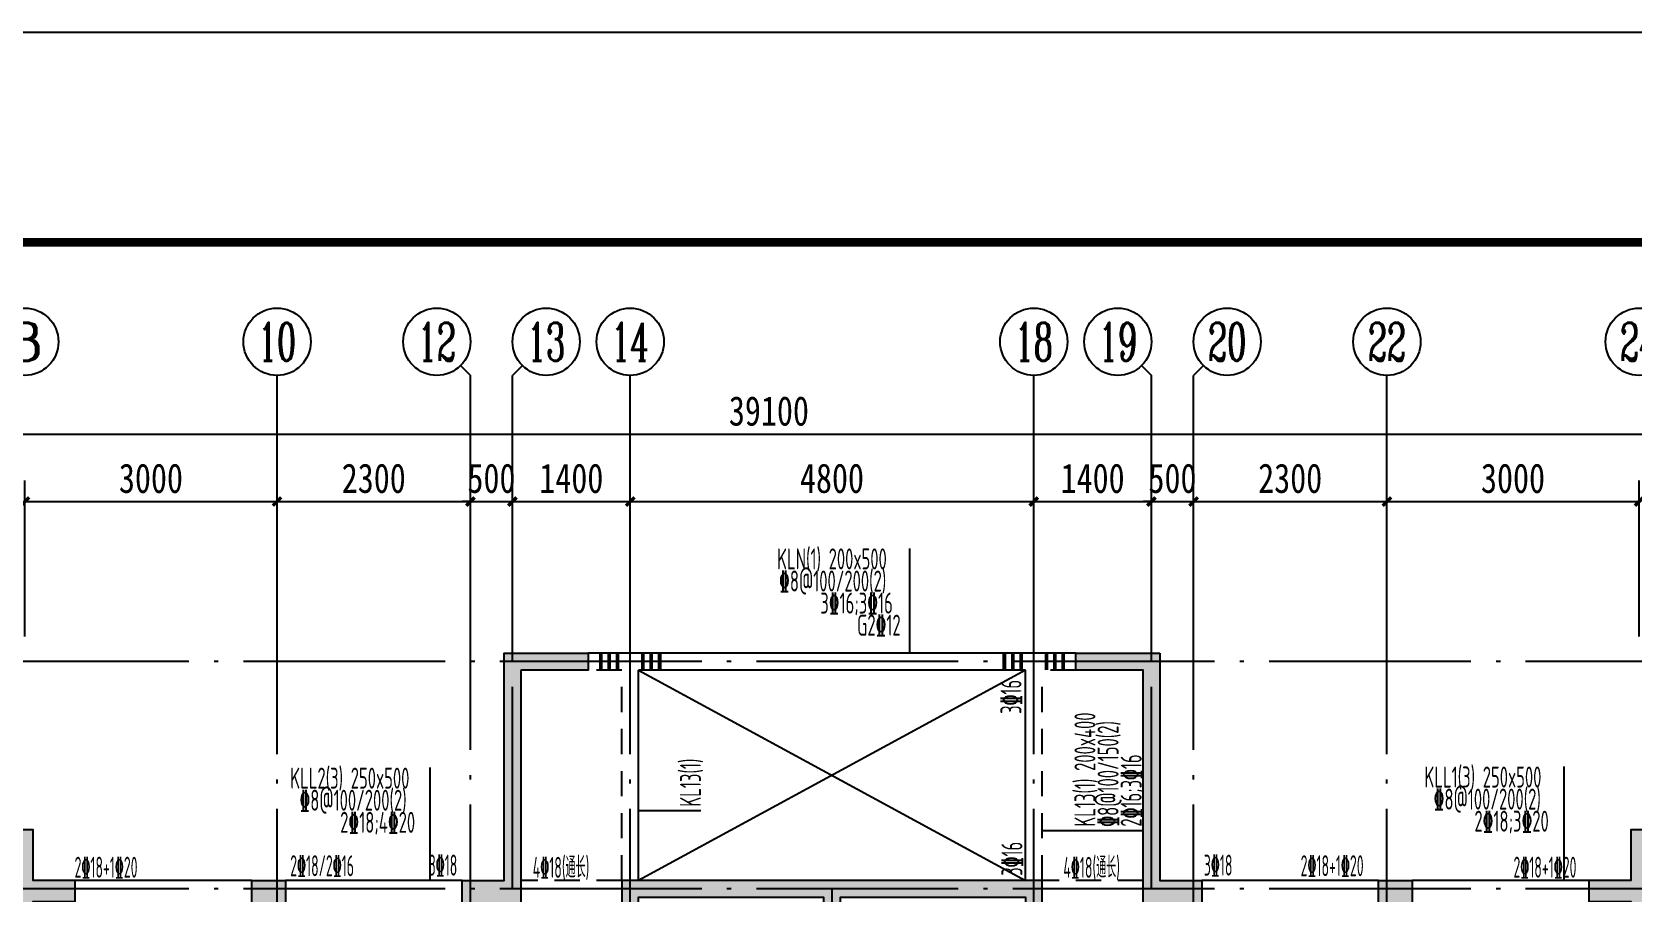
# Model space of a CAD drawing. Extents: x -144902 to 588294, y -160863 to 65494.
# Drawn here: x 262138 to 281168, y -11079 to -845 of the extents above; entities that cross this region are included whole.
import ezdxf
from ezdxf.enums import TextEntityAlignment as Align

# ---------------------------------------------------------------- set-up
doc = ezdxf.new("R2010")
doc.units = 0
doc.header["$LTSCALE"] = 100
doc.linetypes.add('3', pattern=[5, 3, -2])
doc.linetypes.add('ACAD_ISO04W100', pattern=[30.5, 24, -3, 0.5, -3])
doc.layers.get('0').update_dxf_attribs({"linetype": 'CONTINUOUS'})
doc.layers.get('Defpoints').update_dxf_attribs({"linetype": 'CONTINUOUS'})
for name, color, linetype in [('1508', 2, 'CONTINUOUS'), ('AXIS', 3, 'CONTINUOUS'), ('AXIS_TEXT', 7, 'CONTINUOUS'), ('DOTE', 253, 'ACAD_ISO04W100'), ('HATCH', 254, 'CONTINUOUS'), ('HIDE_BEAMDIMLOCAL', 7, 'CONTINUOUS'), ('HIDE_BEAMDIMMASS', 2, 'CONTINUOUS'), ('S_BEAMDIMLOCAL', 7, 'CONTINUOUS'), ('S_BEAMDIMMASS', 2, 'CONTINUOUS'), ('tk', 7, 'CONTINUOUS'), ('梁', 4, 'CONTINUOUS'), ('梁虚线', 134, '3'), ('次梁箍筋', 1, 'CONTINUOUS'), ('砼墙', 3, 'CONTINUOUS'), ('零厚板', 7, 'CONTINUOUS')]:
    doc.layers.add(name, color=color, linetype=linetype)
doc.styles.add('_HZTXT', font='complex.shx', dxfattribs={"width": 0.7, "bigfont": 'tssdchn.shx'})
doc.styles.add('COMPLEX', font='COMPLEX')
doc.styles.add('DIM_FONT', font='SIMHEI.TTF', dxfattribs={"width": 0.8})
doc.styles.get("Standard").update_dxf_attribs({"font": 'tssdeng.shx', "width": 0.7, "bigfont": 'tssdchn.shx'})
doc.dimstyles.new('_TCH_ARCH&&100', dxfattribs={"dimtxt": 350, "dimasz": 100, "dimexe": 250, "dimexo": 300, "dimgap": 100, "dimtad": 1, "dimdec": 0, "dimzin": 0, "dimdsep": 46, "dimtxsty": 'DIM_FONT', "dimblk": 'ARCHTICK', "dimcen": 0.09, "dimclrt": 7, "dimazin": 2, "dimtfac": 1, "dimtdec": 0, "dimtix": 1, "dimtmove": 2, "dimatfit": 3, "dimfxl": 1, "dimtolj": 1, "dimtzin": 0, "dimarcsym": 0})

# ---------------------------------------------------------------- blocks, each defined once
blk = doc.blocks.new('A1tk')
at = {"layer": 'tk', "color": 5}
blk.add_lwpolyline([(0, 0), (0, 59400), (84100, 59400), (84100, 0)], close=True, dxfattribs=at)
at = {"layer": 'tk', "const_width": 100}
blk.add_lwpolyline([(2500, 1000), (83100, 1000), (83100, 58400), (2500, 58400)], close=True, dxfattribs=at)
blk = doc.blocks.new('_ArchTick')
at = {"color": 0, "linetype": 'ByBlock', "const_width": 0.4}
blk.add_lwpolyline([(-0.5, -0.5), (0.5, 0.5)], dxfattribs=at)
blk = doc.blocks.new('*D1671')
at = {"layer": 'AXIS', "color": 0, "lineweight": -2}
for p, q in [((30961, 22375), (30961, 24228)), ((33961, 22375), (33961, 24228)), ((30961, 23978), (33961, 23978))]:
    blk.add_line(p, q, dxfattribs=at)
at = {"layer": 'Defpoints', "color": 0}
for p in [(33961, 23978), (30961, 22075), (33961, 22075)]:
    blk.add_point(p, dxfattribs=at)
at = {"layer": 'AXIS', "color": 0, "lineweight": -2, "xscale": 100, "yscale": 100, "zscale": 100, "rotation": 180}
blk.add_blockref('_ArchTick', (30961, 23978), dxfattribs=at)
at = {"layer": 'AXIS', "color": 0, "lineweight": -2, "xscale": 100, "yscale": 100, "zscale": 100}
blk.add_blockref('_ArchTick', (33961, 23978), dxfattribs=at)
at = {"layer": 'AXIS', "color": 7, "insert": (32461, 24253), "char_height": 350, "attachment_point": 5, "style": 'DIM_FONT'}
blk.add_mtext('\\A1;3000', dxfattribs=at)
blk = doc.blocks.new('*D1672')
at = {"layer": 'AXIS', "color": 0, "lineweight": -2}
for p, q in [((28661, 22375), (28661, 24228)), ((30961, 22375), (30961, 24228)), ((28661, 23978), (30961, 23978))]:
    blk.add_line(p, q, dxfattribs=at)
at = {"layer": 'Defpoints', "color": 0}
for p in [(30961, 23978), (28661, 22075), (30961, 22075)]:
    blk.add_point(p, dxfattribs=at)
at = {"layer": 'AXIS', "color": 0, "lineweight": -2, "xscale": 100, "yscale": 100, "zscale": 100, "rotation": 180}
blk.add_blockref('_ArchTick', (28661, 23978), dxfattribs=at)
at = {"layer": 'AXIS', "color": 0, "lineweight": -2, "xscale": 100, "yscale": 100, "zscale": 100}
blk.add_blockref('_ArchTick', (30961, 23978), dxfattribs=at)
at = {"layer": 'AXIS', "color": 7, "insert": (29811, 24253), "char_height": 350, "attachment_point": 5, "style": 'DIM_FONT'}
blk.add_mtext('\\A1;2300', dxfattribs=at)
blk = doc.blocks.new('*D1673')
at = {"layer": 'AXIS', "color": 0, "lineweight": -2}
for p, q in [((28161, 22375), (28161, 24228)), ((28661, 22375), (28661, 24228)), ((28161, 23978), (28061, 23978)), ((28161, 23978), (28661, 23978)), ((28661, 23978), (28761, 23978))]:
    blk.add_line(p, q, dxfattribs=at)
at = {"layer": 'Defpoints', "color": 0}
for p in [(28661, 23978), (28161, 22075), (28661, 22075)]:
    blk.add_point(p, dxfattribs=at)
at = {"layer": 'AXIS', "color": 0, "lineweight": -2, "xscale": 100, "yscale": 100, "zscale": 100}
blk.add_blockref('_ArchTick', (28161, 23978), dxfattribs=at)
at = {"layer": 'AXIS', "color": 0, "lineweight": -2, "xscale": 100, "yscale": 100, "zscale": 100, "rotation": 180}
blk.add_blockref('_ArchTick', (28661, 23978), dxfattribs=at)
at = {"layer": 'AXIS', "color": 7, "insert": (28411, 24253), "char_height": 350, "attachment_point": 5, "style": 'DIM_FONT'}
blk.add_mtext('\\A1;500', dxfattribs=at)
blk = doc.blocks.new('*D1674')
at = {"layer": 'AXIS', "color": 0, "lineweight": -2}
for p, q in [((26761, 22375), (26761, 24228)), ((28161, 22375), (28161, 24228)), ((26761, 23978), (28161, 23978))]:
    blk.add_line(p, q, dxfattribs=at)
at = {"layer": 'Defpoints', "color": 0}
for p in [(28161, 23978), (26761, 22075), (28161, 22075)]:
    blk.add_point(p, dxfattribs=at)
at = {"layer": 'AXIS', "color": 0, "lineweight": -2, "xscale": 100, "yscale": 100, "zscale": 100, "rotation": 180}
blk.add_blockref('_ArchTick', (26761, 23978), dxfattribs=at)
at = {"layer": 'AXIS', "color": 0, "lineweight": -2, "xscale": 100, "yscale": 100, "zscale": 100}
blk.add_blockref('_ArchTick', (28161, 23978), dxfattribs=at)
at = {"layer": 'AXIS', "color": 7, "insert": (27461, 24253), "char_height": 350, "attachment_point": 5, "style": 'DIM_FONT'}
blk.add_mtext('\\A1;1400', dxfattribs=at)
blk = doc.blocks.new('*D1675')
at = {"layer": 'AXIS', "color": 0, "lineweight": -2}
for p, q in [((21961, 22375), (21961, 24228)), ((26761, 22375), (26761, 24228)), ((21961, 23978), (26761, 23978))]:
    blk.add_line(p, q, dxfattribs=at)
at = {"layer": 'Defpoints', "color": 0}
for p in [(26761, 23978), (21961, 22075), (26761, 22075)]:
    blk.add_point(p, dxfattribs=at)
at = {"layer": 'AXIS', "color": 0, "lineweight": -2, "xscale": 100, "yscale": 100, "zscale": 100, "rotation": 180}
blk.add_blockref('_ArchTick', (21961, 23978), dxfattribs=at)
at = {"layer": 'AXIS', "color": 0, "lineweight": -2, "xscale": 100, "yscale": 100, "zscale": 100}
blk.add_blockref('_ArchTick', (26761, 23978), dxfattribs=at)
at = {"layer": 'AXIS', "color": 7, "insert": (24361, 24253), "char_height": 350, "attachment_point": 5, "style": 'DIM_FONT'}
blk.add_mtext('\\A1;4800', dxfattribs=at)
blk = doc.blocks.new('*D1676')
at = {"layer": 'AXIS', "color": 0, "lineweight": -2}
for p, q in [((20561, 22375), (20561, 24228)), ((21961, 22375), (21961, 24228)), ((20561, 23978), (21961, 23978))]:
    blk.add_line(p, q, dxfattribs=at)
at = {"layer": 'Defpoints', "color": 0}
for p in [(21961, 23978), (20561, 22075), (21961, 22075)]:
    blk.add_point(p, dxfattribs=at)
at = {"layer": 'AXIS', "color": 0, "lineweight": -2, "xscale": 100, "yscale": 100, "zscale": 100, "rotation": 180}
blk.add_blockref('_ArchTick', (20561, 23978), dxfattribs=at)
at = {"layer": 'AXIS', "color": 0, "lineweight": -2, "xscale": 100, "yscale": 100, "zscale": 100}
blk.add_blockref('_ArchTick', (21961, 23978), dxfattribs=at)
at = {"layer": 'AXIS', "color": 7, "insert": (21261, 24253), "char_height": 350, "attachment_point": 5, "style": 'DIM_FONT'}
blk.add_mtext('\\A1;1400', dxfattribs=at)
blk = doc.blocks.new('*D1677')
at = {"layer": 'AXIS', "color": 0, "lineweight": -2}
for p, q in [((20061, 22375), (20061, 24228)), ((20561, 22375), (20561, 24228)), ((20061, 23978), (19961, 23978)), ((20061, 23978), (20561, 23978)), ((20561, 23978), (20661, 23978))]:
    blk.add_line(p, q, dxfattribs=at)
at = {"layer": 'Defpoints', "color": 0}
for p in [(20561, 23978), (20061, 22075), (20561, 22075)]:
    blk.add_point(p, dxfattribs=at)
at = {"layer": 'AXIS', "color": 0, "lineweight": -2, "xscale": 100, "yscale": 100, "zscale": 100}
blk.add_blockref('_ArchTick', (20061, 23978), dxfattribs=at)
at = {"layer": 'AXIS', "color": 0, "lineweight": -2, "xscale": 100, "yscale": 100, "zscale": 100, "rotation": 180}
blk.add_blockref('_ArchTick', (20561, 23978), dxfattribs=at)
at = {"layer": 'AXIS', "color": 7, "insert": (20311, 24253), "char_height": 350, "attachment_point": 5, "style": 'DIM_FONT'}
blk.add_mtext('\\A1;500', dxfattribs=at)
blk = doc.blocks.new('*D1678')
at = {"layer": 'AXIS', "color": 0, "lineweight": -2}
for p, q in [((17761, 22375), (17761, 24228)), ((20061, 22375), (20061, 24228)), ((17761, 23978), (20061, 23978))]:
    blk.add_line(p, q, dxfattribs=at)
at = {"layer": 'Defpoints', "color": 0}
for p in [(20061, 23978), (17761, 22075), (20061, 22075)]:
    blk.add_point(p, dxfattribs=at)
at = {"layer": 'AXIS', "color": 0, "lineweight": -2, "xscale": 100, "yscale": 100, "zscale": 100, "rotation": 180}
blk.add_blockref('_ArchTick', (17761, 23978), dxfattribs=at)
at = {"layer": 'AXIS', "color": 0, "lineweight": -2, "xscale": 100, "yscale": 100, "zscale": 100}
blk.add_blockref('_ArchTick', (20061, 23978), dxfattribs=at)
at = {"layer": 'AXIS', "color": 7, "insert": (18911, 24253), "char_height": 350, "attachment_point": 5, "style": 'DIM_FONT'}
blk.add_mtext('\\A1;2300', dxfattribs=at)
blk = doc.blocks.new('*D1679')
at = {"layer": 'AXIS', "color": 0, "lineweight": -2}
for p, q in [((14761, 22375), (14761, 24228)), ((17761, 22375), (17761, 24228)), ((14761, 23978), (17761, 23978))]:
    blk.add_line(p, q, dxfattribs=at)
at = {"layer": 'Defpoints', "color": 0}
for p in [(17761, 23978), (14761, 22075), (17761, 22075)]:
    blk.add_point(p, dxfattribs=at)
at = {"layer": 'AXIS', "color": 0, "lineweight": -2, "xscale": 100, "yscale": 100, "zscale": 100, "rotation": 180}
blk.add_blockref('_ArchTick', (14761, 23978), dxfattribs=at)
at = {"layer": 'AXIS', "color": 0, "lineweight": -2, "xscale": 100, "yscale": 100, "zscale": 100}
blk.add_blockref('_ArchTick', (17761, 23978), dxfattribs=at)
at = {"layer": 'AXIS', "color": 7, "insert": (16261, 24253), "char_height": 350, "attachment_point": 5, "style": 'DIM_FONT'}
blk.add_mtext('\\A1;3000', dxfattribs=at)
blk = doc.blocks.new('*D1686')
at = {"layer": 'AXIS', "color": 0, "lineweight": -2}
for p, q in [((4061, 22375), (4061, 25028)), ((43161, 22375), (43161, 25028)), ((4061, 24778), (43161, 24778))]:
    blk.add_line(p, q, dxfattribs=at)
at = {"layer": 'Defpoints', "color": 0}
for p in [(43161, 24778), (4061, 22075), (43161, 22075)]:
    blk.add_point(p, dxfattribs=at)
at = {"layer": 'AXIS', "color": 0, "lineweight": -2, "xscale": 100, "yscale": 100, "zscale": 100, "rotation": 180}
blk.add_blockref('_ArchTick', (4061, 24778), dxfattribs=at)
at = {"layer": 'AXIS', "color": 0, "lineweight": -2, "xscale": 100, "yscale": 100, "zscale": 100}
blk.add_blockref('_ArchTick', (43161, 24778), dxfattribs=at)
at = {"layer": 'AXIS', "color": 7, "insert": (23611, 25053), "char_height": 350, "attachment_point": 5, "style": 'DIM_FONT'}
blk.add_mtext('\\A1;39100', dxfattribs=at)
blk = doc.blocks.new('_AXISO')
blk.add_circle((0, 0), 0.5)
at = {"layer": 'AXIS_TEXT', "style": 'COMPLEX', "width": 1.041667}
blk.add_attdef('A', text='', height=0.56, dxfattribs=at).set_placement((-0.25, -0.28), (0.25, -0.28), align=Align.FIT)
blk = doc.blocks.new('2012122621245179')
at = {"layer": 'HATCH'}
for points in [[(20661.4, 21975), (20661.4, 19075), (19961.4, 19075), (19961.4, 19475), (20461.4, 19475), (20461.4, 22175), (21461.4, 22175), (21461.4, 21975)], [(28261.4, 22175), (28261.4, 19475), (28761.4, 19475), (28761.4, 19075), (28061.4, 19075), (28061.4, 21975), (27261.4, 21975), (27261.4, 22175)], [(14111.4, 20075.2), (14111.4, 19875.2), (14611.4, 19875.2), (14611.4, 16275), (14861.4, 16275), (14861.4, 19225), (15361.4, 19225), (15361.4, 19475), (14861.4, 19475), (14861.4, 20075.2)], [(34661.4, 20075), (33861.4, 20075), (33861.4, 19475), (33361.4, 19475), (33361.4, 19225), (33861.4, 19225), (33861.4, 16275), (34111.4, 16275), (34111.4, 19875), (34661.4, 19875)], [(17461.4, 19475), (17861.4, 19475), (17861.4, 18975), (17461.4, 18975)], [(26661.4, 17075), (26161.4, 17075), (26161.4, 16875), (26861.4, 16875), (26861.4, 19475), (21861.4, 19475), (21861.4, 16875), (22561.4, 16875), (22561.4, 17075), (22061.4, 17075), (22061.4, 19275), (24261.4, 19275), (24261.4, 17075), (23661.3, 17075), (23661.3, 16875), (25061.4, 16875), (25061.4, 17075), (24461.4, 17075), (24461.4, 19275), (26661.4, 19275)], [(30861.4, 19475), (31261.4, 19475), (31261.4, 18975), (30861.4, 18975)]]:
    blk.add_hatch(color=256, dxfattribs=at).paths.add_polyline_path(points)
at = {"layer": 'AXIS'}
for p, q in [((19944.2, 25594.8, 0), (20061.4, 25477.6, 0)), ((20678.5, 25594.8, 0), (20561.4, 25477.6, 0)), ((28044.2, 25594.8, 0), (28161.4, 25477.6, 0)), ((28778.5, 25594.8, 0), (28661.4, 25477.6, 0)), ((17761.4, 22075, 0), (17761.4, 25477.6, 0)), ((20061.4, 22075, 0), (20061.4, 25477.6, 0)), ((20561.4, 22075, 0), (20561.4, 25477.6, 0)), ((21961.4, 22075, 0), (21961.4, 25477.6, 0)), ((26761.4, 22075, 0), (26761.4, 25477.6, 0)), ((28161.4, 22075, 0), (28161.4, 25477.6, 0)), ((28661.4, 22075, 0), (28661.4, 25477.6, 0)), ((30961.4, 22075, 0), (30961.4, 25477.6, 0))]:
    blk.add_line(p, q, dxfattribs=at)
at = {"layer": 'DOTE'}
for p, q in [((17761.4, 14875, 0), (17761.4, 23075, 0)), ((20061.4, 11875, 0), (20061.4, 23075, 0)), ((20561.4, 19375, 0), (20561.4, 23075, 0)), ((21961.4, 14875, 0), (21961.4, 23075, 0)), ((26761.4, 14875, 0), (26761.4, 23075, 0)), ((28161.4, 19375, 0), (28161.4, 23075, 0)), ((28661.4, 11875, 0), (28661.4, 23075, 0)), ((30961.4, 14875, 0), (30961.4, 23075, 0)), ((44161.4, 22075, 0), (3061.4, 22075, 0)), ((44161.4, 19375, 0), (8661.4, 19375, 0)), ((24361.4, 3675, 0), (24361.4, 19375, 0))]:
    blk.add_line(p, q, dxfattribs=at)
at = {"layer": '梁'}
for p, q in [((21961.4, 22175), (21461.4, 22175)), ((26761.4, 22175), (21961.4, 22175)), ((27261.4, 22175), (26761.4, 22175)), ((22061.4, 19475), (22061.4, 21975)), ((26661.4, 21975), (22061.4, 21975)), ((26661.4, 19475), (26661.4, 21975)), ((17461.4, 19475), (14861.4, 19475)), ((19961.4, 19475), (17861.4, 19475)), ((30861.4, 19475), (28761.4, 19475)), ((33361.4, 19475), (31261.4, 19475))]:
    blk.add_line(p, q, dxfattribs=at)
at = {"layer": '梁虚线'}
for p, q in [((21861.4, 21975), (21461.4, 21975)), ((21861.4, 19475), (21861.4, 21975)), ((26861.4, 19475), (26861.4, 21975)), ((27261.4, 21975), (26861.4, 21975)), ((21861.4, 19475), (20661.4, 19475)), ((28061.4, 19475), (26861.4, 19475))]:
    blk.add_line(p, q, dxfattribs=at)
at = {"layer": '砼墙'}
for points in [[(20661.4, 21975), (20661.4, 19075), (19961.4, 19075), (19961.4, 19475), (20461.4, 19475), (20461.4, 22175), (21461.4, 22175), (21461.4, 21975)], [(28261.4, 22175), (28261.4, 19475), (28761.4, 19475), (28761.4, 19075), (28061.4, 19075), (28061.4, 21975), (27261.4, 21975), (27261.4, 22175)], [(14111.4, 20075.2), (14111.4, 19875.2), (14611.4, 19875.2), (14611.4, 16275), (14861.4, 16275), (14861.4, 19225), (15361.4, 19225), (15361.4, 19475), (14861.4, 19475), (14861.4, 20075.2)], [(34661.4, 20075), (33861.4, 20075), (33861.4, 19475), (33361.4, 19475), (33361.4, 19225), (33861.4, 19225), (33861.4, 16275), (34111.4, 16275), (34111.4, 19875), (34661.4, 19875)], [(17461.4, 19475), (17861.4, 19475), (17861.4, 18975), (17461.4, 18975)], [(26661.4, 17075), (26161.4, 17075), (26161.4, 16875), (26861.4, 16875), (26861.4, 19475), (21861.4, 19475), (21861.4, 16875), (22561.4, 16875), (22561.4, 17075), (22061.4, 17075), (22061.4, 19275), (24261.4, 19275), (24261.4, 17075), (23661.3, 17075), (23661.3, 16875), (25061.4, 16875), (25061.4, 17075), (24461.4, 17075), (24461.4, 19275), (26661.4, 19275)], [(30861.4, 19475), (31261.4, 19475), (31261.4, 18975), (30861.4, 18975)]]:
    blk.add_lwpolyline(points, close=True, dxfattribs=at)
at = {"layer": '零厚板'}
for p, q in [((26661.4, 21975), (22061.4, 19475)), ((22061.4, 21975), (26661.4, 19475))]:
    blk.add_line(p, q, dxfattribs=at)
at = {"layer": 'AXIS'}
ref = blk.add_blockref('_AXISO', (14761.4, 25877.6, 0), dxfattribs=dict(at, xscale=800, yscale=800, zscale=800))
ref.add_attrib('A', '8', dxfattribs={"layer": 'AXIS_TEXT', "height": 452.5, "style": '_HZTXT', "width": 1.5}).set_placement((14535.1, 25651.4, 0), (14987.6, 25651.4, 0), align=Align.FIT)
ref = blk.add_blockref('_AXISO', (17761.4, 25877.6, 0), dxfattribs=dict(at, xscale=800, yscale=800, zscale=800))
ref.add_attrib('A', '10', dxfattribs={"layer": 'AXIS_TEXT', "height": 452.55, "style": '_HZTXT', "width": 0.724138}).set_placement((17535.1, 25651.4, 0), (17987.6, 25651.4, 0), align=Align.FIT)
ref = blk.add_blockref('_AXISO', (19661.4, 25877.6, 0), dxfattribs=dict(at, xscale=800, yscale=800, zscale=800))
ref.add_attrib('A', '12', dxfattribs={"layer": 'AXIS_TEXT', "height": 452.55, "style": '_HZTXT', "width": 0.724138}).set_placement((19435.1, 25651.4, 0), (19887.6, 25651.4, 0), align=Align.FIT)
ref = blk.add_blockref('_AXISO', (20961.4, 25877.6, 0), dxfattribs=dict(at, xscale=800, yscale=800, zscale=800))
ref.add_attrib('A', '13', dxfattribs={"layer": 'AXIS_TEXT', "height": 452.55, "style": '_HZTXT', "width": 0.724138}).set_placement((20735.1, 25651.4, 0), (21187.6, 25651.4, 0), align=Align.FIT)
ref = blk.add_blockref('_AXISO', (21961.4, 25877.6, 0), dxfattribs=dict(at, xscale=800, yscale=800, zscale=800))
ref.add_attrib('A', '14', dxfattribs={"layer": 'AXIS_TEXT', "height": 452.55, "style": '_HZTXT', "width": 0.677419}).set_placement((21735.1, 25651.4, 0), (22187.6, 25651.4, 0), align=Align.FIT)
ref = blk.add_blockref('_AXISO', (26761.4, 25877.6, 0), dxfattribs=dict(at, xscale=800, yscale=800, zscale=800))
ref.add_attrib('A', '18', dxfattribs={"layer": 'AXIS_TEXT', "height": 452.55, "style": '_HZTXT', "width": 0.724138}).set_placement((26535.1, 25651.4, 0), (26987.6, 25651.4, 0), align=Align.FIT)
ref = blk.add_blockref('_AXISO', (27761.4, 25877.6, 0), dxfattribs=dict(at, xscale=800, yscale=800, zscale=800))
ref.add_attrib('A', '19', dxfattribs={"layer": 'AXIS_TEXT', "height": 452.55, "style": '_HZTXT', "width": 0.724138}).set_placement((27535.1, 25651.4, 0), (27987.6, 25651.4, 0), align=Align.FIT)
ref = blk.add_blockref('_AXISO', (29061.4, 25877.6, 0), dxfattribs=dict(at, xscale=800, yscale=800, zscale=800))
ref.add_attrib('A', '20', dxfattribs={"layer": 'AXIS_TEXT', "height": 452.55, "style": '_HZTXT', "width": 0.617647}).set_placement((28835.1, 25651.4, 0), (29287.6, 25651.4, 0), align=Align.FIT)
ref = blk.add_blockref('_AXISO', (30961.4, 25877.6, 0), dxfattribs=dict(at, xscale=800, yscale=800, zscale=800))
ref.add_attrib('A', '22', dxfattribs={"layer": 'AXIS_TEXT', "height": 452.55, "style": '_HZTXT', "width": 0.617647}).set_placement((30735.1, 25651.4, 0), (31187.6, 25651.4, 0), align=Align.FIT)
ref = blk.add_blockref('_AXISO', (33961.4, 25877.6, 0), dxfattribs=dict(at, xscale=800, yscale=800, zscale=800))
ref.add_attrib('A', '24', dxfattribs={"layer": 'AXIS_TEXT', "height": 452.55, "style": '_HZTXT', "width": 0.583333}).set_placement((33735.1, 25651.4, 0), (34187.6, 25651.4, 0), align=Align.FIT)
for p1, p2, distance, picture, middle in [((4061.4, 22075, 0), (43161.4, 22075, 0), 2702.6, '*D1686', (23611.4, 25052.6, 0)), ((14761.4, 22075, 0), (17761.4, 22075, 0), 1902.6, '*D1679', (16261.4, 24252.6, 0)), ((17761.4, 22075, 0), (20061.4, 22075, 0), 1902.6, '*D1678', (18911.4, 24252.6, 0)), ((20061.4, 22075, 0), (20561.4, 22075, 0), 1902.6, '*D1677', (20311.4, 24252.6, 0)), ((20561.4, 22075, 0), (21961.4, 22075, 0), 1902.6, '*D1676', (21261.4, 24252.6, 0)), ((21961.4, 22075, 0), (26761.4, 22075, 0), 1902.6, '*D1675', (24361.4, 24252.6, 0)), ((26761.4, 22075, 0), (28161.4, 22075, 0), 1902.6, '*D1674', (27461.4, 24252.6, 0)), ((28161.4, 22075, 0), (28661.4, 22075, 0), 1902.6, '*D1673', (28411.4, 24252.6, 0)), ((28661.4, 22075, 0), (30961.4, 22075, 0), 1902.6, '*D1672', (29811.4, 24252.6, 0)), ((30961.4, 22075, 0), (33961.4, 22075, 0), 1902.6, '*D1671', (32461.4, 24252.6, 0))]:
    dim = blk.add_aligned_dim(p1=p1, p2=p2, distance=distance, dimstyle='_TCH_ARCH&&100', dxfattribs=at)
    dim.commit()
    dim.dimension.update_dxf_attribs({"geometry": picture, "text_midpoint": middle})

msp = doc.modelspace()

# ---------------------------------------------------------------- linework, layer by layer
at = {"layer": 'HIDE_BEAMDIMMASS'}
for p, q in [((270093.937, -10103.638), (269352.791, -10103.638)), ((275336.487, -10341.034), (274152.791, -10341.034))]:
    msp.add_line(p, q, dxfattribs=at)
at = {"layer": 'S_BEAMDIMMASS'}
for p, q in [((272573.223, -6983.241), (272573.223, -8229.243)), ((266868.823, -9589.157), (266868.823, -10929.232)), ((280358.72, -9575.803), (280358.72, -10929.232))]:
    msp.add_line(p, q, dxfattribs=at)
at = {"layer": '次梁箍筋', "const_width": 44.9}
for points in [[(268902.791, -8229.243), (268902.791, -8429.243)], [(269002.791, -8229.243), (269002.791, -8429.243)], [(269102.791, -8229.243), (269102.791, -8429.243)], [(269402.791, -8229.243), (269402.791, -8429.243)], [(269502.791, -8229.243), (269502.791, -8429.243)], [(269602.791, -8229.243), (269602.791, -8429.243)], [(273702.791, -8229.243), (273702.791, -8429.243)], [(273802.791, -8229.243), (273802.791, -8429.243)], [(273902.791, -8229.243), (273902.791, -8429.243)], [(274202.791, -8229.243), (274202.791, -8429.243)], [(274302.791, -8229.243), (274302.791, -8429.243)], [(274402.791, -8229.243), (274402.791, -8429.243)]]:
    msp.add_lwpolyline(points, dxfattribs=at)

# ---------------------------------------------------------------- block references
at = {"layer": '1508', "rotation": 270}
msp.add_blockref('A1tk', (243075.8, -844.592), dxfattribs=at)
at = {"layer": 'AXIS'}
msp.add_blockref('2012122621245179', (247291.433, -30404.243), dxfattribs=at)

# ---------------------------------------------------------------- texts
at = {"layer": 'HIDE_BEAMDIMLOCAL', "width": 0.6}
for p in [(273906.509, -8950.08), (273918.642, -10874.838)]:
    msp.add_text('3%%13216 ', height=250, rotation=90, dxfattribs=at).set_placement(p)
at = {"layer": 'HIDE_BEAMDIMMASS', "width": 0.6}
for s, p in [('KL13(1) 200x400', (274786.487, -10291.034)), ('%%1328@100/150(2)', (275061.487, -10291.034)), ('KL13(1) ', (270093.937, -10053.637)), ('2%%13216;3%%13216', (275336.487, -10291.034))]:
    msp.add_text(s, height=250, rotation=90, dxfattribs=at).set_placement(p)
at = {"layer": 'S_BEAMDIMLOCAL', "width": 0.5}
for s, p in [('2%%13218+1%%13220', (262643.914, -10897.963)), ('2%%13218/2%%13216', (265208.823, -10880.418)), ('3%%13218', (266855.441, -10873.426)), ('4%%13218(通长)', (268093.442, -10899.777)), ('4%%13218(通长)', (274404.448, -10899.777)), ('3%%13218', (276075.141, -10873.426)), ('2%%13218+1%%13220', (277226.567, -10880.418)), ('2%%13218+1%%13220', (279757.822, -10897.963))]:
    msp.add_text(s, height=250, dxfattribs=at).set_placement(p)
at = {"layer": 'S_BEAMDIMMASS', "width": 0.6}
for s, p in [('KLN(1) 200x500', (270999.555, -7233.241)), ('%%1328@100/200(2)', (271023.222, -7495.741)), ('3%%13216;3%%13216', (271513.607, -7758.241)), ('G2%%13212', (271952.068, -8020.271)), ('KLL2(3) 250x500', (265208.616, -9839.157)), ('KLL1(3) 250x500', (278698.513, -9825.803)), ('%%1328@100/200(2)', (265318.822, -10101.657)), ('%%1328@100/200(2)', (278808.719, -10088.303)), ('2%%13218;4%%13220', (265803.438, -10364.157)), ('2%%13218;3%%13220', (279293.335, -10350.803))]:
    msp.add_text(s, height=250, dxfattribs=at).set_placement(p)

doc.saveas('drawing.dxf')
